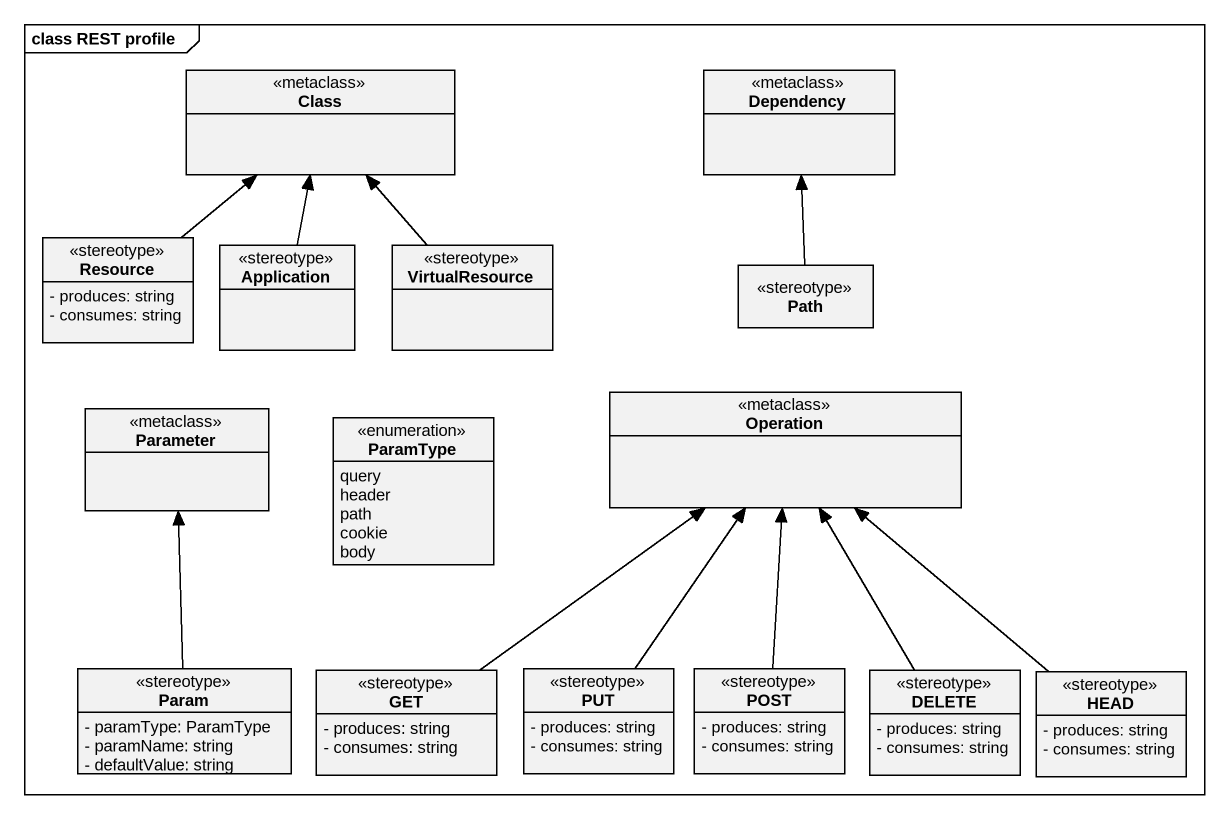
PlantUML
@startuml
mainframe class REST profile
hide circle
hide empty members
skinparam classAttributeIconSize 0
class "Class" as Class_ <<metaclass>>
class Dependency <<metaclass>>
class Resource <<stereotype>> {
  - produces: string
  - consumes: string
}
class Application <<stereotype>>
class VirtualResource <<stereotype>>
class Path <<stereotype>>
class Operation <<metaclass>>
class Parameter <<metaclass>>
enum ParamType {
  query
  header
  path
  cookie
  body
}
class Param <<stereotype>> {
  - paramType: ParamType
  - paramName: string
  - defaultValue: string
}
class GET <<stereotype>> {
  - produces: string
  - consumes: string
}
class PUT <<stereotype>> {
  - produces: string
  - consumes: string
}
class POST <<stereotype>> {
  - produces: string
  - consumes: string
}
class DELETE <<stereotype>> {
  - produces: string
  - consumes: string
}
class HEAD <<stereotype>> {
  - produces: string
  - consumes: string
}
Resource -up-> Class_
Application -up-> Class_
VirtualResource -up-> Class_
Path -up-> Dependency
Param -up-> Parameter
GET -up-> Operation
PUT -up-> Operation
POST -up-> Operation
DELETE -up-> Operation
HEAD -up-> Operation
@enduml
